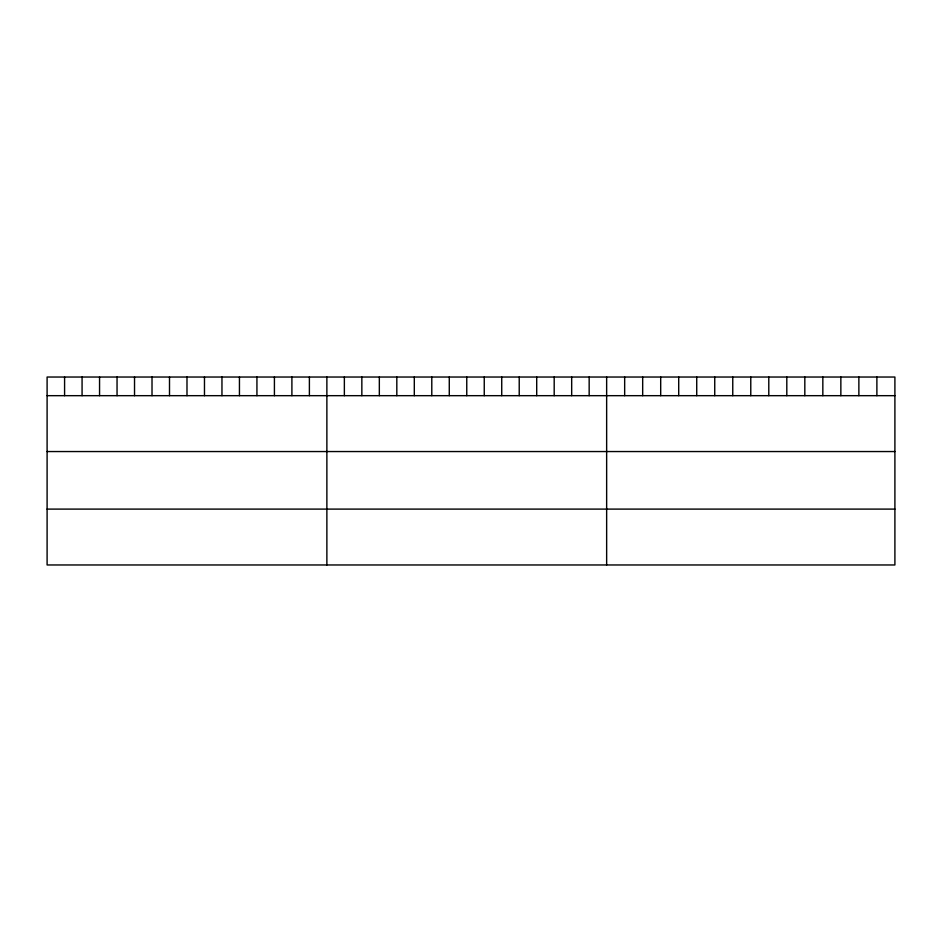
<?xml version="1.0" encoding="UTF-8"?>
<svg xmlns="http://www.w3.org/2000/svg" width="942" height="942" viewBox="0 0 942 942"><rect width="100%" height="100%" fill="white"/><g stroke="black" fill="none" stroke-linecap="round" stroke-linejoin="round"><path stroke-width="1.41" d="M894.9 395.675L894.9 564.965L47.1 564.965L47.1 377.035L894.9 377.035L894.9 395.675L47.1 395.675M47.1 451.548L894.9 451.548M47.1 509.104L894.9 509.104M876.884 377.035L876.884 395.675M858.868 377.035L858.868 395.675M840.853 377.035L840.853 395.675M822.837 377.035L822.837 395.675M804.821 377.035L804.821 395.675M786.806 377.035L786.806 395.675M768.79 377.035L768.79 395.675M750.774 377.035L750.774 395.675M732.758 377.035L732.758 395.675M714.742 377.035L714.742 395.675M696.727 377.035L696.727 395.675M678.711 377.035L678.711 395.675M660.695 377.035L660.695 395.675M642.679 377.035L642.679 395.675M624.664 377.035L624.664 395.675M606.648 377.035L606.648 564.965M589.162 377.035L589.162 395.675M571.676 377.035L571.676 395.675M554.19 377.035L554.19 395.675M536.705 377.035L536.705 395.675M519.219 377.035L519.219 395.675M501.733 377.035L501.733 395.675M484.247 377.035L484.247 395.675M466.761 377.035L466.761 395.675M449.275 377.035L449.275 395.675M431.789 377.035L431.789 395.675M414.303 377.035L414.303 395.675M396.817 377.035L396.817 395.675M379.332 377.035L379.332 395.675M361.846 377.035L361.846 395.675M344.36 377.035L344.36 395.675M326.874 377.035L326.874 564.965M309.388 377.035L309.388 395.675M291.902 377.035L291.902 395.675M274.416 377.035L274.416 395.675M256.93 377.035L256.93 395.675M239.445 377.035L239.445 395.675M221.959 377.035L221.959 395.675M204.473 377.035L204.473 395.675M186.987 377.035L186.987 395.675M169.501 377.035L169.501 395.675M152.015 377.035L152.015 395.675M134.529 377.035L134.529 395.675M117.044 377.035L117.044 395.675M99.558 377.035L99.558 395.675M82.072 377.035L82.072 395.675M64.586 377.035L64.586 395.675"/></g></svg>
